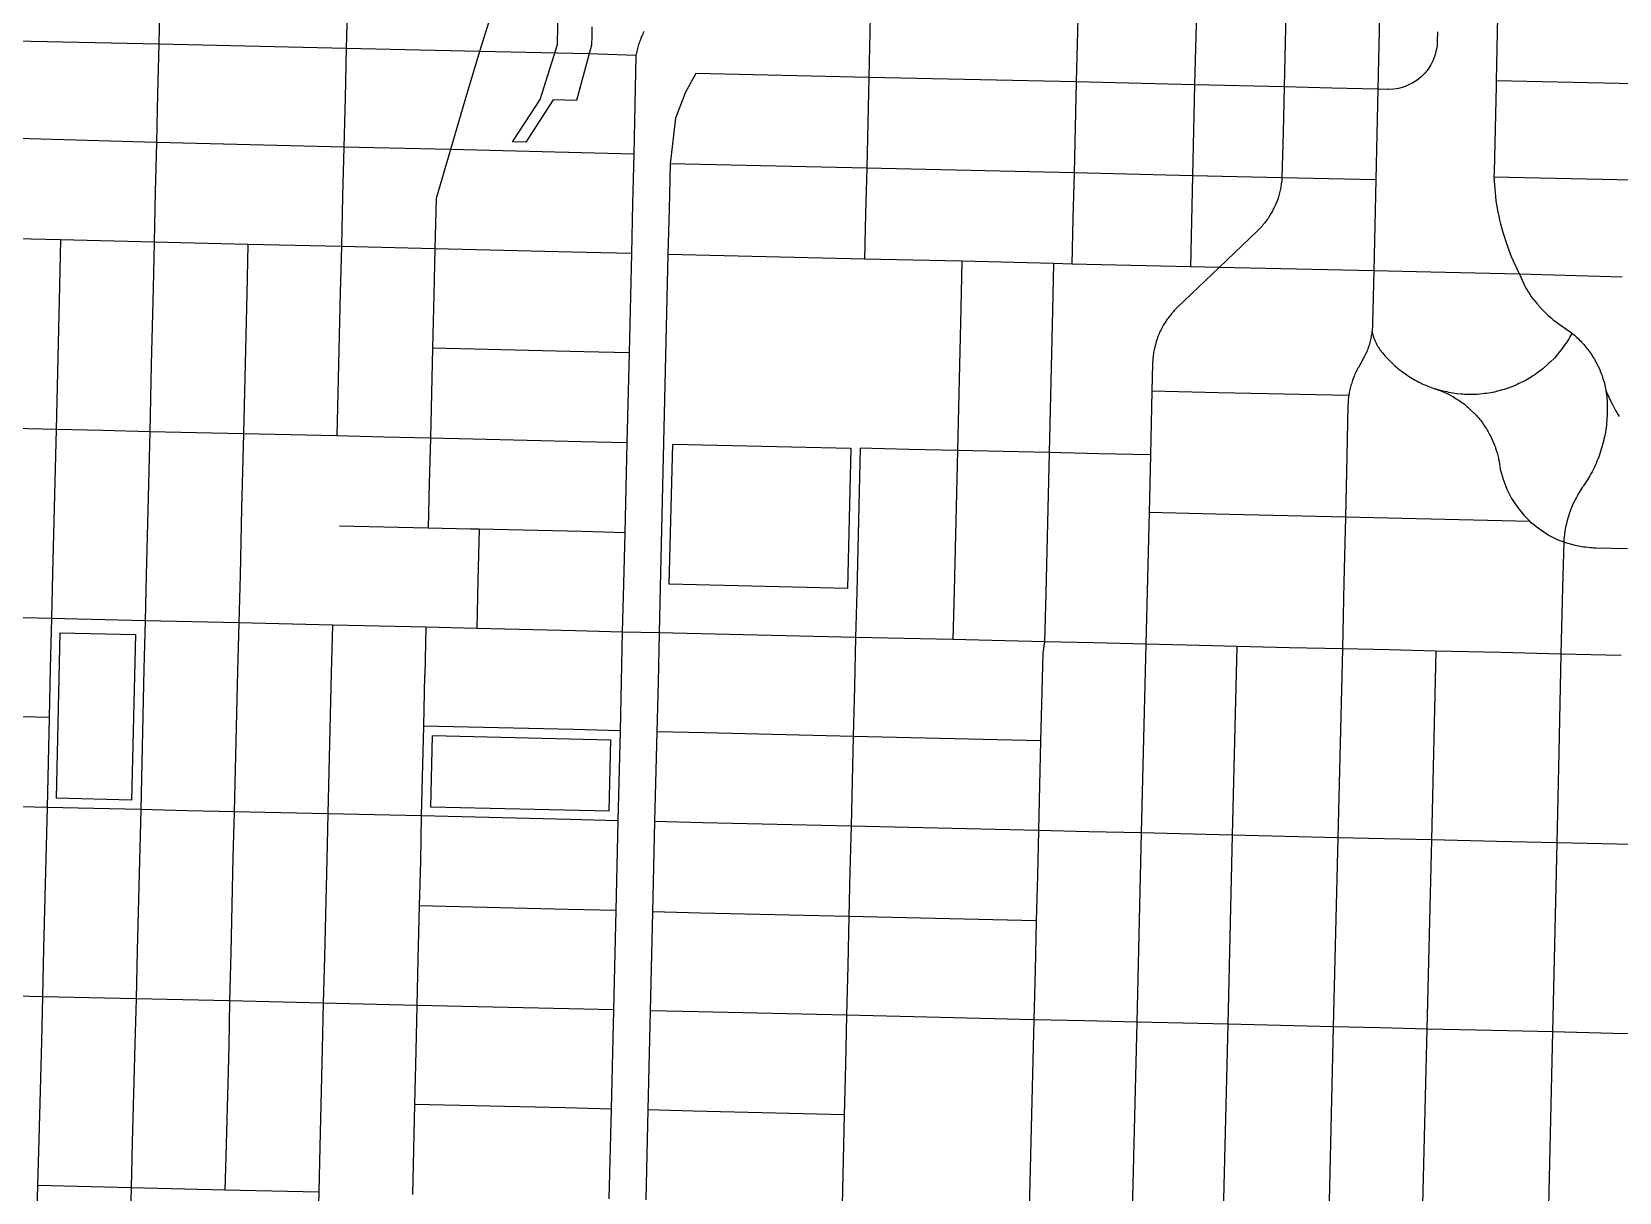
# Model space of a CAD drawing. Extents: x 1 to 394, y 101 to 384.
# Drawn here: x 165.46 to 204.02, y 173.85 to 202.04 of the extents above; entities that cross this region are included whole.
import ezdxf

# ---------------------------------------------------------------- set-up
doc = ezdxf.new("R2010")
doc.units = 0
doc.layers.get('0').update_dxf_attribs({"linetype": 'CONTINUOUS'})

msp = doc.modelspace()

# ---------------------------------------------------------------- linework, layer by layer
at = {"color": 4}
for points in [[(195.994103, 205.71574), (195.883617, 200.706646)], [(198.273577, 205.66254), (198.163081, 200.64936)], [(168.579143, 202.916545), (168.554628, 201.742021)], [(193.763753, 202.82651), (193.710532, 200.75576)], [(201.08505, 203.198919), (201.031829, 200.853977)], [(173.133975, 202.810146), (173.105374, 201.639717)], [(176.702545, 202.724196), (176.338328, 201.56196)], [(180.332801, 202.049455), (180.316458, 202.016768), (180.3042, 201.988167), (180.287857, 201.95548), (180.275599, 201.926879), (180.238722, 201.828714), (180.226464, 201.800113), (180.214207, 201.767426), (180.205826, 201.73474), (180.193568, 201.702053), (180.160881, 201.571096), (180.1525, 201.534219), (180.14831, 201.501532), (180.139928, 201.468845)], [(185.83269, 202.421361), (185.800003, 200.93582)], [(190.874523, 202.368161), (190.83356, 200.825324)], [(168.554586, 201.742021), (163.496378, 201.848431)], [(168.554586, 201.742021), (168.5219, 200.547046)], [(173.105332, 201.639717), (168.554586, 201.742073)], [(199.607691, 202.044866), (199.6035, 201.811595), (199.59931, 201.71343), (199.57888, 201.590656), (199.562537, 201.529263)], [(173.105332, 201.639717), (173.076731, 200.440646)], [(176.338328, 201.56196), (173.105332, 201.639696)], [(176.338328, 201.56196), (175.98638, 200.371072)], [(178.994288, 201.504664), (176.338328, 201.561971)], [(180.140159, 201.467839), (178.994288, 201.504717)], [(180.140159, 201.467839), (180.111558, 200.268758)], [(199.562673, 201.529221), (199.54633, 201.467829), (199.501281, 201.353236), (199.44806, 201.238655), (199.378496, 201.136299), (199.30076, 201.038134), (199.210766, 200.94814), (199.116687, 200.870404), (199.010287, 200.80084), (198.899791, 200.743533), (198.781113, 200.698484), (198.662435, 200.665798), (198.53966, 200.649454), (198.4128, 200.641073), (198.384199, 200.641073), (198.163217, 200.649454)], [(181.597057, 201.034037), (181.347423, 200.575689), (181.097777, 199.941366)], [(185.799951, 200.93582), (181.597057, 201.033985)], [(185.799951, 200.93582), (185.77135, 199.83088)], [(190.833591, 200.825324), (185.799951, 200.93582)], [(168.521847, 200.547046), (168.497332, 199.352061)], [(190.833591, 200.825324), (190.80499, 199.720384)], [(193.710553, 200.75576), (190.833591, 200.825324)], [(193.710553, 200.75576), (193.686038, 199.65081), (193.661481, 198.54586)], [(195.883617, 200.706646), (193.710553, 200.75578)], [(195.883617, 200.706646), (195.859102, 199.601706)], [(197.041757, 200.678003), (195.883617, 200.706604)], [(198.163081, 200.64936), (197.041757, 200.677961)], [(198.163081, 200.64936), (198.13448, 199.548496)], [(201.03185, 200.853977), (201.03185, 200.727106), (200.982715, 198.639992)], [(205.889527, 200.743481), (201.03185, 200.853977)], [(173.076679, 200.440646), (173.043992, 199.241575)], [(175.98638, 200.371072), (175.634431, 199.180183)], [(180.111516, 200.268758), (180.087001, 199.073783)], [(181.097777, 199.941366), (180.970917, 198.836427)], [(185.771297, 199.83088), (185.746782, 198.730016)], [(168.49729, 199.352061), (163.443178, 199.503489)], [(168.49729, 199.352061), (168.464603, 198.15299)], [(173.043939, 199.241575), (168.49729, 199.352061)], [(190.804948, 199.720384), (190.780433, 198.615435)], [(195.85906, 199.601706), (195.830459, 198.496756), (195.830407, 198.46407), (195.826216, 198.431383), (195.822026, 198.394505), (195.813644, 198.329027), (195.805263, 198.29634), (195.801073, 198.259463), (195.792691, 198.226776), (195.788501, 198.194089), (195.763986, 198.095924), (195.751728, 198.063237), (195.735385, 197.997759), (195.71087, 197.93228), (195.698612, 197.90368), (195.674097, 197.838201), (195.657754, 197.8096), (195.645496, 197.776913), (195.629153, 197.748313), (195.612809, 197.715626), (195.600552, 197.687025), (195.584208, 197.658424), (195.563779, 197.625737), (195.531092, 197.56843), (195.510663, 197.539829), (195.49432, 197.511228), (195.47389, 197.482628), (195.453461, 197.458112), (195.433032, 197.429511), (195.412603, 197.404996)], [(198.134428, 199.548496), (198.109913, 198.443556)], [(173.043939, 199.241575), (173.015339, 198.04659)], [(175.634431, 199.180183), (173.043939, 199.241575)], [(175.634431, 199.180183), (175.290675, 197.989294)], [(180.086959, 199.073783), (175.634431, 199.180183)], [(180.086959, 199.073783), (180.058358, 197.874712)], [(180.970917, 198.836427), (180.946402, 197.735573)], [(185.74674, 198.730016), (180.970917, 198.836427)], [(185.74674, 198.730016), (185.718139, 197.625077)], [(190.780391, 198.615435), (185.74674, 198.730016)], [(190.780391, 198.615435), (190.751791, 197.510485)], [(193.661439, 198.54586), (190.780391, 198.615424)], [(200.982736, 198.639992), (200.978546, 198.513121)], [(193.661439, 198.54586), (193.632838, 197.445006)], [(195.830407, 198.496756), (193.661439, 198.545891)], [(198.109881, 198.443556), (195.830407, 198.496777)], [(198.109881, 198.443556), (198.085366, 197.338607)], [(205.840413, 198.402625), (200.97865, 198.513121)], [(200.97865, 198.513121), (200.982841, 198.419041), (200.991222, 198.320876), (201.015737, 198.038502), (201.027995, 197.940337), (201.07713, 197.657963), (201.097559, 197.563884), (201.117988, 197.47389), (201.138418, 197.379811), (201.162933, 197.285732), (201.187448, 197.195738), (201.216049, 197.101659), (201.273355, 196.921588), (201.371521, 196.651492), (201.408398, 196.565585), (201.445275, 196.475591), (201.56805, 196.217774), (201.600737, 196.156382)], [(168.464551, 198.15299), (168.43595, 196.929362)], [(173.015297, 198.04659), (172.986696, 196.822962)], [(175.290675, 197.989294), (175.257988, 196.769762)], [(180.058316, 197.874712), (180.029715, 196.65518)], [(180.94636, 197.735573), (180.917759, 196.630623)], [(185.718097, 197.625077), (185.693582, 196.520127)], [(190.751749, 197.510485), (190.727234, 196.401449)], [(193.632796, 197.445006), (193.612367, 196.335971)], [(166.16053, 196.986658), (163.623249, 197.04805), (163.389978, 197.158536)], [(195.41299, 197.404085), (195.41299, 197.399894), (195.392561, 197.375379), (195.368046, 197.350864), (195.347617, 197.322263), (195.323102, 197.297748), (195.302672, 197.273233), (195.233108, 197.203669), (194.308229, 196.319711)], [(198.085324, 197.338607), (198.060809, 196.237753)], [(166.16053, 196.986658), (166.136015, 195.86944)], [(168.435908, 196.929362), (166.16053, 196.986668)], [(168.435908, 196.929362), (168.411351, 195.81623)], [(170.711276, 196.876162), (168.435908, 196.929383)], [(170.711276, 196.876162), (170.686761, 195.673005)], [(172.986654, 196.822962), (170.711276, 196.876183)], [(172.986654, 196.822962), (172.958053, 195.705744)], [(175.257936, 196.769762), (172.986654, 196.822983)], [(175.257936, 196.769762), (175.229335, 195.652534)], [(178.928809, 196.679727), (175.257936, 196.76972)], [(180.029663, 196.65518), (178.928809, 196.679695)], [(180.029663, 196.65518), (179.972356, 194.244749)], [(180.917717, 196.630623), (180.729464, 188.53995)], [(185.69354, 196.520127), (180.917717, 196.630623)], [(188.054858, 196.466927), (185.69354, 196.520148)], [(188.054858, 196.466927), (188.030342, 195.329238)], [(190.285218, 196.413727), (188.054858, 196.466927)], [(190.285218, 196.413727), (190.256617, 195.276038)], [(190.727192, 196.401449), (190.285218, 196.413706)], [(193.612336, 196.335971), (190.727192, 196.401449)], [(194.30804, 196.319596), (193.28903, 195.341517), (193.264515, 195.321088), (193.21538, 195.271953), (193.19495, 195.247437), (193.170435, 195.222922), (193.162054, 195.210665)], [(194.30804, 196.319596), (193.612336, 196.335939)], [(198.060767, 196.237753), (194.30804, 196.319575)], [(198.060767, 196.237753), (198.032166, 194.965011), (198.032166, 194.932324), (198.027976, 194.895447), (198.027976, 194.86276), (198.023785, 194.830073), (198.019595, 194.793196), (198.011213, 194.727717)], [(199.443995, 196.205014), (198.060767, 196.237701)], [(201.600695, 196.1559), (199.443995, 196.205035)], [(201.600695, 196.1559), (201.617038, 196.119022), (201.629296, 196.082145), (201.694774, 195.934824), (201.715203, 195.897947), (201.731547, 195.86526), (201.77251, 195.79161), (201.813473, 195.726131), (201.833903, 195.689254), (201.858418, 195.656567), (201.878847, 195.62388), (201.927982, 195.558402), (201.952497, 195.529801), (202.001632, 195.464323), (202.030233, 195.435722), (202.054748, 195.407121), (202.063129, 195.394863)], [(204.097054, 196.082239), (201.600695, 196.155889)], [(166.135973, 195.86944), (166.054151, 192.378616)], [(168.411351, 195.81623), (168.366302, 193.958289)], [(170.686719, 195.673005), (170.604897, 192.276313)], [(172.958, 195.705744), (172.876179, 192.223113)], [(175.229282, 195.652534), (175.200681, 194.355245)], [(188.030301, 195.329238), (187.948479, 191.867068)], [(190.256565, 195.276038), (190.174743, 191.82205)], [(193.162169, 195.21056), (193.149912, 195.194217), (193.129482, 195.169702), (193.104967, 195.145186), (193.064004, 195.08788), (193.043575, 195.063365), (193.027231, 195.034764), (193.006802, 195.006163), (192.990459, 194.977562), (192.97003, 194.948961), (192.953686, 194.92036), (192.937343, 194.887673), (192.904656, 194.830367), (192.888313, 194.79768), (192.876055, 194.769079), (192.859712, 194.736392), (192.847454, 194.707791), (192.831111, 194.675104), (192.818853, 194.642417), (192.806596, 194.613817), (192.798214, 194.58113), (192.773699, 194.515651), (192.724564, 194.319216), (192.720374, 194.282339), (192.711992, 194.249652), (192.699735, 194.151487), (192.695544, 194.11461), (192.691354, 194.081923), (192.691354, 194.049236), (192.687163, 194.012359), (192.687163, 193.979672), (192.67082, 193.31261)], [(202.063129, 195.394717), (202.128608, 195.321067), (202.300496, 195.149189), (202.337373, 195.116502), (202.374251, 195.087901), (202.411128, 195.055214), (202.452092, 195.022527), (202.488969, 194.993926), (202.529932, 194.965325), (202.56681, 194.936724), (202.648631, 194.879418), (202.689595, 194.854903), (202.693785, 194.854903), (202.759264, 194.805768), (202.775607, 194.797386), (202.857429, 194.735994), (202.869686, 194.723736), (202.873877, 194.723736)], [(198.011664, 194.727655), (198.007473, 194.694968), (197.999092, 194.65809), (197.994901, 194.625404), (197.945766, 194.428969), (197.921251, 194.36349), (197.91287, 194.330803), (197.900613, 194.302202), (197.888355, 194.269516), (197.872012, 194.236829), (197.859754, 194.208228), (197.847496, 194.175541), (197.831153, 194.142854), (197.798466, 194.085548), (197.782123, 194.052861), (197.749436, 193.995554), (197.733093, 193.971039), (197.720835, 193.946524), (197.688148, 193.889217), (197.667719, 193.860616), (197.655462, 193.82793), (197.622775, 193.770623), (197.610517, 193.737936), (197.594174, 193.705249), (197.581916, 193.676648), (197.545039, 193.578483), (197.536658, 193.549882), (197.5244, 193.517196), (197.516019, 193.484509), (197.503761, 193.451822), (197.487418, 193.386344), (197.479037, 193.349466), (197.474846, 193.316779), (197.466465, 193.284093), (197.462274, 193.251406), (197.453893, 193.218719), (197.453893, 193.206461)], [(198.01575, 194.768576), (198.032093, 194.707183), (198.036284, 194.69084), (198.040474, 194.670411), (198.044665, 194.654067), (198.053046, 194.633638), (198.057237, 194.617295), (198.065618, 194.596865), (198.069809, 194.580522), (198.07819, 194.564179), (198.086571, 194.543749), (198.090762, 194.527406), (198.099143, 194.511063), (198.107524, 194.490633), (198.115905, 194.47429), (198.128163, 194.457947), (198.152678, 194.408812), (198.164936, 194.392468), (198.173317, 194.376125), (198.197832, 194.343438), (198.206213, 194.327095), (198.218471, 194.310751), (198.230728, 194.298494), (198.242986, 194.28215), (198.242986, 194.27796), (198.271587, 194.241082), (198.304273, 194.204205), (198.332874, 194.171518), (198.365561, 194.134641), (198.398248, 194.101954), (198.430935, 194.065076), (198.496413, 193.999598), (198.533291, 193.966911), (198.565977, 193.934225), (198.602855, 193.905624), (198.639732, 193.872937), (198.787064, 193.758344), (198.828027, 193.729743), (198.864904, 193.705228), (198.905868, 193.676627), (198.946831, 193.652112), (198.983708, 193.627597), (199.024672, 193.603082), (199.065635, 193.582653), (199.069825, 193.578462)], [(202.873426, 194.723569), (202.869236, 194.711311), (202.820101, 194.629489), (202.795586, 194.58444), (202.746451, 194.502619), (202.689144, 194.420797), (202.660543, 194.383919), (202.631942, 194.342956), (202.603341, 194.306079), (202.57474, 194.265115), (202.542054, 194.228238), (202.513453, 194.191361), (202.447974, 194.117711), (202.345618, 194.015355), (202.308741, 193.982668), (202.276054, 193.949981), (202.202404, 193.884503), (202.165527, 193.855902), (202.124564, 193.823215), (202.087686, 193.794614), (202.046723, 193.766013), (202.009845, 193.737412), (201.968882, 193.708811), (201.927919, 193.684296), (201.886956, 193.655695), (201.764192, 193.582045), (201.719143, 193.55753), (201.678179, 193.537101), (201.588186, 193.496138), (201.547223, 193.475708), (201.457229, 193.434745), (201.322176, 193.38561), (201.273041, 193.369267), (201.227992, 193.352923), (201.182943, 193.340666), (201.133808, 193.328408), (201.088759, 193.316151), (201.039624, 193.303893), (200.994575, 193.291636), (200.94544, 193.283254), (200.900391, 193.274873), (200.802226, 193.25853), (200.753091, 193.254339), (200.708042, 193.245958), (200.56072, 193.2337), (200.511585, 193.2337), (200.466536, 193.22951), (200.368371, 193.22951), (200.319236, 193.2337), (200.270101, 193.2337), (200.220966, 193.237891), (200.175917, 193.242082), (200.077752, 193.250463), (199.979587, 193.266806), (199.934538, 193.275188), (199.885403, 193.283569), (199.840354, 193.29195), (199.791219, 193.304208), (199.742084, 193.312589), (199.65209, 193.337104), (199.602955, 193.353447), (199.557906, 193.365705)], [(202.873426, 194.723569), (202.902027, 194.694968), (202.934714, 194.670453), (202.963315, 194.645938), (202.991916, 194.617337), (203.024603, 194.588736), (203.053204, 194.560135), (203.081805, 194.53562), (203.10632, 194.502933), (203.163626, 194.445626), (203.188142, 194.412939), (203.212657, 194.384338), (203.237172, 194.351652), (203.261687, 194.323051), (203.335337, 194.224886), (203.355766, 194.192199), (203.376195, 194.155321), (203.400711, 194.122635), (203.42114, 194.085757), (203.441569, 194.05307), (203.457912, 194.016193), (203.478342, 193.983506), (203.494685, 193.946629), (203.515114, 193.909751), (203.547801, 193.836101), (203.560059, 193.799224), (203.592745, 193.725574), (203.605003, 193.688696), (203.617261, 193.647733), (203.641776, 193.574083), (203.654033, 193.53312), (203.662414, 193.496242), (203.674672, 193.455279), (203.683053, 193.414316), (203.691434, 193.377439), (203.699816, 193.336475), (203.699816, 193.332285)], [(175.200639, 194.355245), (175.172038, 193.262574)], [(178.871513, 194.269306), (175.200639, 194.355214)], [(168.366333, 193.958289), (168.329456, 192.325416)], [(179.972377, 194.244749), (178.871513, 194.269264)], [(179.972377, 194.244749), (179.919156, 192.059417)], [(199.0675, 193.577698), (199.112549, 193.557268), (199.153512, 193.532753), (199.194475, 193.512324), (199.239524, 193.491895), (199.280488, 193.471465), (199.325537, 193.455122), (199.370586, 193.434693), (199.411549, 193.418349), (199.546602, 193.369214), (199.55886, 193.365024)], [(175.171986, 193.262574), (175.147471, 192.169913)], [(192.671082, 193.311688), (192.634204, 191.764764)], [(194.291666, 193.274852), (192.671082, 193.31173)], [(197.455098, 193.205288), (194.291666, 193.274852)], [(197.455098, 193.205288), (197.450907, 193.184859), (197.446717, 193.147981), (197.442526, 193.115295), (197.442526, 193.082608), (197.438335, 193.04573), (197.438335, 193.013044), (197.434145, 192.980357), (197.405544, 191.728086)], [(199.558587, 193.364888), (199.632237, 193.340373), (199.673201, 193.328115), (199.857357, 193.246293), (199.890044, 193.22995), (199.963694, 193.188987), (199.996381, 193.172643), (200.033258, 193.152214), (200.065945, 193.127699), (200.131423, 193.086736), (200.196902, 193.037601), (200.229589, 193.017171), (200.262275, 192.992656), (200.294962, 192.964055), (200.323563, 192.93954), (200.35625, 192.915025), (200.384851, 192.886424), (200.413452, 192.861909), (200.556687, 192.718674), (200.581202, 192.685987), (200.609803, 192.657386), (200.634318, 192.624699), (200.658833, 192.596098), (200.707968, 192.53062), (200.728397, 192.497933), (200.752913, 192.465246), (200.773342, 192.43256), (200.797857, 192.395682), (200.818286, 192.362995), (200.838715, 192.326118), (200.859145, 192.293431), (200.875488, 192.256554), (200.895917, 192.223867), (200.994082, 192.002875), (201.00634, 191.965998), (201.018597, 191.925034), (201.043113, 191.851384), (201.05537, 191.810421)], [(203.700088, 193.332148), (203.708469, 193.274842), (203.71266, 193.221621), (203.721041, 193.164314), (203.729422, 193.049732), (203.729422, 192.992426), (203.733613, 192.935119), (203.733613, 192.767337), (203.721355, 192.595459), (203.717165, 192.542239), (203.712974, 192.484932), (203.696631, 192.37034), (203.68825, 192.317119), (203.663734, 192.202537), (203.651477, 192.149316), (203.639219, 192.092009), (203.626962, 192.038789), (203.610618, 191.985568), (203.594275, 191.928261), (203.561588, 191.821851), (203.541159, 191.76863), (203.524816, 191.715409), (203.504386, 191.662188), (203.479871, 191.608968), (203.459442, 191.555747), (203.434927, 191.506612), (203.410412, 191.453391), (203.385897, 191.404256), (203.361382, 191.351035), (203.332781, 191.3019), (203.308266, 191.252765), (203.250959, 191.1546), (203.218272, 191.109551), (203.189671, 191.060416), (203.156984, 191.015367), (203.152794, 191.006986), (203.124193, 190.970108), (203.099678, 190.929145), (203.075163, 190.892268), (203.050648, 190.851305), (203.026132, 190.814427), (203.005703, 190.773464), (202.981188, 190.732501), (202.899366, 190.568805), (202.883023, 190.527841), (202.86668, 190.482792), (202.84625, 190.441829), (202.829907, 190.39678), (202.817649, 190.355817), (202.801306, 190.310768), (202.789048, 190.269804), (202.772705, 190.224755), (202.74819, 190.134762), (202.739809, 190.089713), (202.727551, 190.044664), (202.694864, 189.864603), (202.690674, 189.819554), (202.682292, 189.774505), (202.678102, 189.729456), (202.673911, 189.680321), (202.678102, 189.643444)], [(203.700088, 193.332148), (203.720517, 193.274842), (203.745032, 193.221621), (203.769547, 193.164314), (203.818682, 193.057915), (203.847283, 193.000608), (203.90459, 192.894208), (203.933191, 192.845073), (203.965878, 192.791852), (203.994479, 192.738632), (204.02308, 192.693583)], [(166.05413, 192.378616), (164.666806, 192.411303)], [(166.05413, 192.378616), (165.968223, 188.891899)], [(167.191819, 192.354069), (166.05413, 192.378616)], [(168.329498, 192.325416), (167.191819, 192.354017)], [(168.329498, 192.325416), (168.247676, 188.838699)], [(169.463101, 192.296773), (168.329498, 192.325374)], [(170.604876, 192.276313), (169.463101, 192.296742)], [(170.604876, 192.276313), (170.559827, 190.459283), (170.522981, 188.850977)], [(172.876158, 192.223113), (171.742565, 192.247628), (170.604876, 192.27626)], [(174.013847, 192.194459), (172.876158, 192.22306)], [(175.147439, 192.169913), (174.013847, 192.194428)], [(175.147439, 192.169913), (175.118839, 191.077242)], [(176.178718, 192.145356), (175.147439, 192.169871)], [(178.818313, 192.083963), (176.178718, 192.145356)], [(179.919167, 192.059417), (178.818313, 192.083932)], [(179.919167, 192.059417), (179.870032, 189.874074)], [(185.583044, 191.924364), (185.501223, 188.429454)], [(186.765751, 191.895721), (185.583044, 191.924322)], [(187.948458, 191.867068), (186.765751, 191.895669)], [(187.948458, 191.867068), (187.866636, 188.458107)], [(189.06159, 191.842521), (187.948458, 191.867036)], [(190.174722, 191.82205), (189.06159, 191.842479)], [(190.174722, 191.82205), (190.0929, 188.404907)], [(191.386071, 191.793407), (190.174722, 191.822008)], [(192.634246, 191.764764), (191.386071, 191.793365)], [(192.634246, 191.764764), (192.601559, 190.365162)], [(197.405984, 191.727929), (197.373297, 190.250569)], [(201.056407, 191.809782), (201.080922, 191.715703), (201.089304, 191.687102), (201.093494, 191.658501), (201.101875, 191.633986), (201.114133, 191.548078), (201.134562, 191.417121), (201.204126, 191.171572), (201.29412, 190.934216), (201.408702, 190.705042), (201.547851, 190.492232), (201.707451, 190.295797), (201.858868, 190.148476)], [(175.118786, 191.077242), (175.094271, 189.980474)], [(192.601507, 190.365162), (192.523771, 187.164905)], [(194.218005, 190.32424), (192.601507, 190.365204)], [(197.373245, 190.250569), (194.218005, 190.324219)], [(197.373245, 190.250569), (197.332281, 188.675003)], [(201.858512, 190.148266), (197.373245, 190.250622)], [(202.676991, 189.6449), (202.525574, 189.702207), (202.2964, 189.816788), (202.08359, 189.955927), (201.887155, 190.115537), (201.858554, 190.148224)], [(175.09424, 189.980474), (172.93754, 190.029609)], [(176.125518, 189.960013), (175.09424, 189.980442)], [(176.330136, 189.955917), (176.125518, 189.960107)], [(176.330136, 189.955917), (176.301535, 188.715924)], [(177.402346, 189.93137), (176.330136, 189.955885)], [(178.834688, 189.898631), (177.402346, 189.931318)], [(179.870063, 189.874074), (178.834688, 189.898589)], [(179.870063, 189.874074), (179.837376, 188.634082)], [(202.676991, 189.6449), (202.64839, 188.548132)], [(204.219829, 189.481204), (203.450453, 189.497547), (203.40949, 189.497547), (203.368527, 189.501738), (203.323477, 189.505929), (203.200703, 189.518186), (203.155654, 189.522377), (202.951037, 189.56334), (202.905987, 189.575598), (202.86911, 189.583979), (202.746346, 189.620856), (202.705383, 189.6372), (202.676782, 189.645581)], [(165.968191, 188.891899), (165.943676, 187.786949), (165.915033, 186.583782)], [(168.247655, 188.838699), (168.219054, 187.733749)], [(170.523023, 188.850977), (170.494422, 187.680549)], [(176.301493, 188.715924), (176.276978, 187.545496)], [(179.837324, 188.634082), (179.808723, 187.459557)], [(197.332323, 188.675003), (197.299636, 187.050323)], [(180.729464, 188.53995), (180.700821, 187.439097)], [(185.501202, 188.429454), (185.476687, 187.3286)], [(187.866605, 188.458107), (187.838004, 187.275401)], [(190.092869, 188.404907), (190.064268, 187.222201)], [(202.648349, 188.548132), (202.607385, 186.923452)], [(165.943634, 187.786949), (163.177179, 187.852427)], [(168.219012, 187.733749), (165.943634, 187.78697)], [(168.219012, 187.733749), (168.190411, 186.563321)], [(170.49438, 187.680549), (168.219012, 187.73377)], [(170.49438, 187.680549), (170.465779, 186.510121)], [(172.765662, 187.627349), (170.49438, 187.68057)], [(172.765662, 187.627349), (172.737061, 186.461018)], [(175.036943, 187.57415), (172.765662, 187.62737)], [(175.036943, 187.57415), (175.008342, 186.407818)], [(179.808681, 187.459557), (178.675078, 187.488158), (176.276936, 187.545517), (175.036943, 187.574097)], [(179.808681, 187.459557), (179.75546, 185.061415)], [(180.700821, 187.439097), (179.808681, 187.459526)], [(180.700821, 187.439097), (180.676306, 186.240025)], [(185.476645, 187.3286), (180.700821, 187.439097)], [(185.476645, 187.3286), (185.448044, 186.125433)], [(187.837962, 187.275401), (185.476645, 187.328621)], [(190.064226, 187.222201), (187.837962, 187.275422)], [(190.064226, 187.222201), (190.019177, 186.952105), (189.998748, 186.019033), (189.970147, 184.815866)], [(191.255115, 187.193558), (190.064226, 187.222159)], [(192.52375, 187.164905), (191.255115, 187.193506)], [(192.52375, 187.164905), (192.413264, 182.577334)], [(194.144345, 187.123983), (192.52375, 187.164946)], [(194.73365, 187.111705), (194.144345, 187.123962)], [(194.73365, 187.111705), (194.623154, 182.524124)], [(196.014574, 187.078966), (194.73365, 187.111705)], [(197.299584, 187.050323), (196.014574, 187.078924)], [(197.299584, 187.050323), (197.189088, 182.462742)], [(198.433177, 187.025766), (197.299584, 187.050281)], [(199.570866, 186.997123), (198.433177, 187.025724)], [(199.570866, 186.997123), (199.46037, 182.409542)], [(201.150529, 186.960287), (199.570866, 186.997165)], [(202.607417, 186.923452), (201.150529, 186.960287)], [(202.607417, 186.923452), (202.554196, 184.541685)], [(204.072497, 186.890713), (202.607417, 186.923399)], [(165.914991, 186.583782), (165.88639, 185.380625)], [(168.190359, 186.563321), (168.112623, 183.146168)], [(170.465737, 186.510121), (170.383915, 183.092968)], [(172.737019, 186.461018), (172.655197, 183.039768)], [(175.00829, 186.407818), (174.979689, 185.175997)], [(180.676264, 186.240025), (180.643577, 185.036858)], [(185.448002, 186.125433), (185.419401, 184.922276)], [(165.886338, 185.380625), (160.729923, 185.511581)], [(165.886338, 185.380625), (165.865909, 184.292039)], [(174.979647, 185.175997), (174.926426, 182.990665)], [(178.621878, 185.090058), (174.979647, 185.175966)], [(179.755471, 185.061415), (178.621878, 185.090016)], [(179.755471, 185.061415), (179.70225, 182.876072)], [(180.643525, 185.036858), (180.59439, 182.855612)], [(181.813953, 185.012301), (180.643525, 185.036816)], [(185.419349, 184.922276), (181.813953, 185.01227)], [(185.419349, 184.922276), (185.390748, 183.833691)], [(189.970094, 184.815866), (185.419349, 184.922276)], [(189.970094, 184.815866), (189.945579, 183.727291)], [(202.554217, 184.541685), (202.505082, 182.339967)], [(165.865877, 184.292039), (165.837276, 183.195282)], [(185.390706, 183.833691), (185.366191, 182.74103)], [(189.945548, 183.727291), (189.916947, 182.63462)], [(165.837235, 183.195282), (164.568589, 183.227969)], [(165.837235, 183.195282), (165.751327, 179.774033)], [(166.974924, 183.174821), (165.837235, 183.195251)], [(168.112602, 183.146168), (166.974924, 183.174769)], [(168.112602, 183.146168), (168.026695, 179.720833)], [(169.246195, 183.117525), (168.112602, 183.146126)], [(170.383884, 183.092968), (169.246195, 183.117483)], [(170.383884, 183.092968), (170.351197, 181.983932)], [(171.517477, 183.068422), (170.383884, 183.092937)], [(172.655166, 183.039768), (171.517477, 183.068369)], [(172.655166, 183.039768), (172.630651, 181.930733)], [(173.792855, 183.015211), (172.655166, 183.039726)], [(174.926447, 182.990665), (173.792855, 183.01518)], [(174.926447, 182.990665), (174.906018, 181.881619)], [(178.531853, 182.904726), (174.926447, 182.990633)], [(179.702271, 182.876072), (178.531853, 182.904673)], [(179.702271, 182.876072), (179.64905, 180.69073)], [(181.760753, 182.826969), (180.594421, 182.85557), (180.541201, 180.65799)], [(185.366149, 182.74103), (181.760753, 182.826937)], [(185.366149, 182.74103), (185.337548, 181.648358)], [(189.916894, 182.63462), (185.366149, 182.74103)], [(189.916894, 182.63462), (189.892379, 181.541948)], [(191.140522, 182.605977), (189.916894, 182.634578)], [(192.413264, 182.577334), (191.140522, 182.605935)], [(192.413264, 182.577334), (192.302768, 177.981571)], [(194.623154, 182.524124), (192.413264, 182.577344)], [(194.623154, 182.524124), (194.512658, 177.928371)], [(195.904078, 182.495481), (194.623154, 182.524082)], [(197.189088, 182.462742), (195.904078, 182.495428)], [(197.189088, 182.462742), (197.074496, 177.866978)], [(198.322681, 182.438185), (197.189088, 182.462742)], [(199.46037, 182.409542), (198.322681, 182.438143)], [(199.46037, 182.409542), (199.349874, 177.813778)], [(201.044129, 182.372706), (199.46037, 182.409584)], [(202.505113, 182.339967), (201.044129, 182.372654)], [(202.505113, 182.339967), (202.402758, 177.744204)], [(203.966098, 182.303142), (202.505113, 182.340019)], [(205.476196, 182.270403), (203.966098, 182.30309)], [(170.351145, 181.983932), (170.297924, 179.667633)], [(172.630609, 181.930733), (172.573302, 179.56533)], [(174.905987, 181.881619), (174.877386, 180.805322)], [(185.337506, 181.648358), (185.312991, 180.551591)], [(189.892348, 181.541948), (189.863747, 180.445191)], [(174.877333, 180.805322), (174.844647, 179.508033)], [(178.482739, 180.719383), (174.877333, 180.805291)], [(179.649071, 180.69073), (178.482739, 180.719331)], [(179.649071, 180.69073), (179.591764, 178.280309)], [(180.541211, 180.65799), (180.483904, 178.259848)], [(181.707553, 180.629348), (180.541211, 180.657949)], [(185.312949, 180.551591), (181.707553, 180.629348)], [(185.312949, 180.551591), (185.284348, 179.348423)], [(189.863694, 180.445191), (185.312949, 180.551591)], [(189.863694, 180.445191), (189.835094, 179.242024)], [(165.751296, 179.774033), (165.722695, 178.599519)], [(168.026663, 179.720833), (168.002148, 178.550415)], [(170.297945, 179.667633), (170.269344, 178.501301)], [(172.573323, 179.56533), (172.544722, 178.444005)], [(174.844594, 179.508033), (174.815993, 178.386719)], [(185.284306, 179.348423), (185.251619, 178.149352)], [(189.835052, 179.242024), (189.806451, 178.038856), (185.251567, 178.149352)], [(165.722642, 178.599519), (164.454007, 178.632205)], [(165.722642, 178.599519), (165.698127, 177.515029)], [(168.002106, 178.550415), (165.722642, 178.59955)], [(168.002106, 178.550415), (167.969419, 177.445465)], [(170.269302, 178.501301), (168.002106, 178.550436)], [(170.269302, 178.501301), (170.248873, 177.396351)], [(172.54467, 178.444005), (170.269302, 178.501312)], [(172.54467, 178.444005), (172.520155, 177.339066)], [(174.815951, 178.386719), (172.54467, 178.444026)], [(174.815951, 178.386719), (174.791436, 177.285855)], [(178.511382, 178.304866), (174.815951, 178.386688)], [(179.591775, 178.280309), (178.511382, 178.304824)], [(179.591775, 178.280309), (179.534468, 175.869888)], [(180.483925, 178.259848), (180.426619, 175.849428)], [(185.251567, 178.149352), (181.650257, 178.231174), (180.483925, 178.259806)], [(185.251567, 178.149352), (185.227052, 176.942099)], [(189.806398, 178.038856), (189.691816, 173.439007)], [(191.034123, 178.010213), (189.806398, 178.038814)], [(192.302768, 177.981571), (191.034123, 178.010213)], [(192.302768, 177.981571), (192.192272, 173.389893)], [(193.432265, 177.952917), (192.302768, 177.981518)], [(194.512658, 177.928371), (193.432265, 177.952886)], [(194.512658, 177.928371), (194.402162, 173.336693)], [(195.793582, 177.899717), (194.512658, 177.928318)], [(197.074496, 177.866978), (195.793582, 177.899665)], [(197.074496, 177.866978), (196.968096, 173.275311)], [(198.212185, 177.842421), (197.074496, 177.866936)], [(199.349874, 177.813778), (198.212185, 177.842379)], [(199.349874, 177.813778), (199.239378, 173.222111)], [(200.941815, 177.776943), (199.349874, 177.81382)], [(202.402799, 177.744204), (200.941815, 177.77689)], [(165.698096, 177.515029), (165.636703, 175.133262)], [(167.969367, 177.445465), (167.903889, 175.059591)], [(170.248841, 177.396351), (170.183363, 175.006391), (170.154762, 173.901452)], [(202.402799, 177.744204), (202.300444, 173.148451)], [(203.863784, 177.707379), (202.402799, 177.744256)], [(205.373882, 177.670543), (203.863784, 177.707421)], [(172.520113, 177.339066), (172.462806, 174.953191), (172.434226, 173.848242)], [(174.791394, 177.285855), (174.762793, 175.984481)], [(185.22701, 176.942099), (185.194323, 175.730749)], [(174.762752, 175.984481), (174.738236, 174.887713)], [(178.421357, 175.898542), (174.762752, 175.984449)], [(179.534489, 175.869888), (178.421357, 175.898489)], [(179.534489, 175.869888), (179.485354, 173.684546)], [(180.426629, 175.849428), (180.402114, 174.756756)], [(181.531579, 175.820785), (180.426629, 175.849386)], [(185.194271, 175.730749), (181.531579, 175.820743)], [(185.194271, 175.730749), (185.169756, 174.638078)], [(165.636703, 175.133262), (165.608102, 174.016034)], [(167.903889, 175.059591), (167.883459, 173.954652), (167.760664, 169.383445)], [(174.738195, 174.887713), (174.713679, 173.795042)], [(180.402072, 174.756756), (180.377557, 173.664085)], [(185.169714, 174.638078), (185.145199, 173.545407)], [(165.60806, 174.016034), (165.485286, 169.424367)], [(167.883428, 173.954652), (165.60806, 174.016044)], [(170.15471, 173.901452), (167.883428, 173.954673)], [(172.434174, 173.848242), (170.15471, 173.901462)], [(172.434174, 173.848242), (172.405573, 172.68191)]]:
    msp.add_lwpolyline(points, dxfattribs=at)
at = {"color": 3}
for points in [[(178.13079, 200.387446), (177.463728, 199.360253), (177.144529, 199.368635), (177.721556, 200.260775), (177.815635, 200.395828), (178.093924, 201.29615), (178.233062, 201.738134), (178.253492, 202.617995)], [(179.072065, 202.16785), (179.067875, 201.942772), (179.059494, 201.717694), (178.940815, 201.27571), (178.695277, 200.371292), (178.130518, 200.387635)], [(181.032299, 192.022581), (185.362063, 191.928502), (185.276155, 188.519531), (180.950487, 188.621887), (181.032309, 192.022665)], [(166.156444, 187.443193), (167.985742, 187.40223), (167.891662, 183.375311), (166.066451, 183.42036), (166.156444, 187.443193)], [(175.196543, 184.946823), (179.522211, 184.844467), (179.481247, 183.105194), (175.15558, 183.20755), (175.196543, 184.946812)]]:
    msp.add_lwpolyline(points, dxfattribs=at)

doc.saveas('drawing.dxf')
